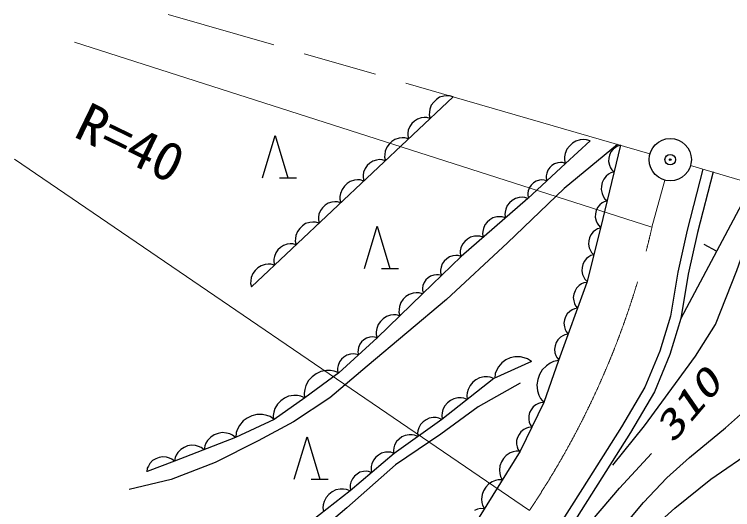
# Model space of a CAD drawing. Units: millimetres, scale not verified. Extents: x 40000 to 680000, y 20000 to 380000.
# Drawn here: x 471103 to 505032, y 320676 to 344086 of the extents above; entities that cross this region are included whole.
import ezdxf
from ezdxf.enums import TextEntityAlignment as Align

# ---------------------------------------------------------------- set-up
doc = ezdxf.new("R2010")
doc.units = ezdxf.units.MM
doc.header["$LTSCALE"] = 1000
doc.header["$PDMODE"] = 32
doc.header["$PDSIZE"] = 500
doc.linetypes.add('CHAIN', pattern=[18.5, 12, -1.5, 3.5, -1.5])
for name, color, linetype, lineweight in [('M-BGD', 7, 'Continuous', 25), ('M-BMK', 2, 'CHAIN', 13), ('M-BMK-SRVR', 3, 'Continuous', 25), ('M-STR-HTXT', 7, 'Continuous', 13)]:
    doc.layers.add(name, color=color, linetype=linetype, lineweight=lineweight)
doc.layers.add('M-OTRS', color=6, linetype='Continuous')
doc.styles.add('ＭＳ ゴシック', font='')
doc.styles.get('ＭＳ ゴシック').set_extended_font_data('MS Gothic')

msp = doc.modelspace()

# ---------------------------------------------------------------- linework, layer by layer
at = {"layer": 'M-BGD'}
for p, q in [((491829, 340189), (482304, 331204)), ((491041, 340064), (490910, 339940)), ((491192, 340165), (491041, 340064)), ((491385, 340223), (491192, 340165)), ((491534, 340240), (491385, 340223)), ((491661, 340237), (491534, 340240)), ((491829, 340189), (491661, 340237)), ((490799, 339795), (490730, 339606)), ((490910, 339940), (490799, 339795)), ((490705, 339458), (490701, 339331)), ((490701, 339331), (490738, 339160)), ((490730, 339606), (490705, 339458)), ((490002, 339043), (489880, 338928)), ((490143, 339138), (490002, 339043)), ((490323, 339192), (490143, 339138)), ((490462, 339208), (490323, 339192)), ((490581, 339204), (490462, 339208)), ((490738, 339160), (490581, 339204)), ((489712, 338615), (489688, 338478)), ((489777, 338792), (489712, 338615)), ((489880, 338928), (489777, 338792)), ((482828, 336360), (483428, 338360)), ((483428, 338360), (484028, 336360)), ((489688, 338478), (489685, 338359)), ((489685, 338359), (489720, 338199)), ((488800, 337950), (488690, 337805)), ((488931, 338074), (488800, 337950)), ((489083, 338175), (488931, 338074)), ((489275, 338234), (489083, 338175)), ((489424, 338250), (489275, 338234)), ((489551, 338247), (489424, 338250)), ((489720, 338199), (489551, 338247)), ((499591, 337941), (497077, 335861)), ((498308, 338109), (497131, 337038)), ((497465, 337991), (497323, 337861)), ((497628, 338096), (497465, 337991)), ((497835, 338154), (497628, 338096)), ((497994, 338169), (497835, 338154)), ((498130, 338163), (497994, 338169)), ((498308, 338109), (498130, 338163)), ((488621, 337616), (488595, 337468)), ((488690, 337805), (488621, 337616)), ((497202, 337709), (497125, 337508)), ((497323, 337861), (497202, 337709)), ((499733, 337900), (498790, 333987)), ((499394, 337715), (499281, 337581)), ((499494, 337797), (499394, 337715)), ((499588, 337855), (499494, 337797)), ((499733, 337900), (499588, 337855)), ((488595, 337468), (488591, 337341)), ((488591, 337341), (488629, 337170)), ((497094, 337351), (497088, 337216)), ((497125, 337508), (497094, 337351)), ((499183, 337284), (499172, 337126)), ((499220, 337436), (499183, 337284)), ((499281, 337581), (499220, 337436)), ((487770, 336938), (487667, 336802)), ((487892, 337053), (487770, 336938)), ((488034, 337148), (487892, 337053)), ((488214, 337202), (488034, 337148)), ((488353, 337218), (488214, 337202)), ((488472, 337214), (488353, 337218)), ((488629, 337170), (488472, 337214)), ((497131, 337038), (495364, 335379)), ((496499, 336939), (496395, 336841)), ((496621, 337020), (496499, 336939)), ((496775, 337066), (496621, 337020)), ((496894, 337080), (496775, 337066)), ((496996, 337077), (496894, 337080)), ((497131, 337038), (496996, 337077)), ((497088, 337216), (497125, 337033)), ((499172, 337126), (499211, 336956)), ((499211, 336956), (499263, 336837)), ((487603, 336626), (487579, 336488)), ((487667, 336802), (487603, 336626)), ((496306, 336725), (496250, 336573)), ((496395, 336841), (496306, 336725)), ((499273, 336588), (499171, 336526)), ((499263, 336837), (499320, 336743)), ((499428, 336637), (499273, 336588)), ((499320, 336743), (499428, 336637)), ((503630, 336764), (502886, 333879)), ((504115, 336639), (503373, 333769)), ((483628, 336360), (484428, 336360)), ((487166, 336244), (486973, 336186)), ((487315, 336260), (487166, 336244)), ((487442, 336257), (487315, 336260)), ((487610, 336209), (487442, 336257)), ((487579, 336488), (487575, 336369)), ((487575, 336369), (487610, 336209)), ((495901, 336245), (495746, 336199)), ((496020, 336258), (495901, 336245)), ((496122, 336255), (496020, 336258)), ((496256, 336217), (496122, 336255)), ((496230, 336455), (496227, 336353)), ((496227, 336353), (496256, 336217)), ((496250, 336573), (496230, 336455)), ((498942, 336293), (498876, 336136)), ((499063, 336437), (498942, 336293)), ((499171, 336526), (499063, 336437)), ((486690, 335960), (486580, 335815)), ((486821, 336084), (486690, 335960)), ((486973, 336186), (486821, 336084)), ((495431, 335903), (495376, 335752)), ((495520, 336019), (495431, 335903)), ((495625, 336118), (495520, 336019)), ((495746, 336199), (495625, 336118)), ((498836, 335973), (498824, 335803)), ((498876, 336136), (498836, 335973)), ((505959, 336078), (502585, 329715)), ((486511, 335626), (486485, 335478)), ((486580, 335815), (486511, 335626)), ((497077, 335861), (494401, 333291)), ((495355, 335634), (495352, 335532)), ((495376, 335752), (495355, 335634)), ((498824, 335803), (498867, 335620)), ((498867, 335620), (498922, 335491)), ((486243, 335228), (486104, 335212)), ((486362, 335224), (486243, 335228)), ((486519, 335180), (486362, 335224)), ((486485, 335478), (486482, 335351)), ((486482, 335351), (486519, 335180)), ((495364, 335379), (492206, 332649)), ((494624, 335294), (494497, 335184)), ((494769, 335383), (494624, 335294)), ((494951, 335429), (494769, 335383)), ((495091, 335439), (494951, 335429)), ((495209, 335430), (495091, 335439)), ((495364, 335379), (495209, 335430)), ((495352, 335532), (495382, 335395)), ((498956, 335230), (498862, 335173)), ((498922, 335491), (498984, 335390)), ((499100, 335276), (498956, 335230)), ((498984, 335390), (499100, 335276)), ((485661, 334948), (485558, 334812)), ((485783, 335063), (485661, 334948)), ((485924, 335158), (485783, 335063)), ((486104, 335212), (485924, 335158)), ((494316, 334880), (494286, 334743)), ((494388, 335053), (494316, 334880)), ((494497, 335184), (494388, 335053)), ((498649, 334956), (498587, 334811)), ((498762, 335090), (498649, 334956)), ((498862, 335173), (498762, 335090)), ((485493, 334636), (485469, 334498)), ((485558, 334812), (485493, 334636)), ((494286, 334743), (494277, 334624)), ((494277, 334624), (494305, 334463)), ((498551, 334659), (498540, 334501)), ((498587, 334811), (498551, 334659)), ((485056, 334254), (484863, 334196)), ((485205, 334271), (485056, 334254)), ((485332, 334267), (485205, 334271)), ((485501, 334220), (485332, 334267)), ((485469, 334498), (485466, 334379)), ((485466, 334379), (485501, 334220)), ((493437, 334269), (493329, 334137)), ((493565, 334378), (493437, 334269)), ((493710, 334467), (493565, 334378)), ((493892, 334513), (493710, 334467)), ((494032, 334523), (493892, 334513)), ((494150, 334514), (494032, 334523)), ((494305, 334463), (494150, 334514)), ((498540, 334501), (498579, 334331)), ((498579, 334331), (498630, 334212)), ((498630, 334212), (498688, 334118)), ((484581, 333970), (484471, 333825)), ((484712, 334094), (484581, 333970)), ((484863, 334196), (484712, 334094)), ((487645, 332077), (488245, 334077)), ((488245, 334077), (488845, 332077)), ((493257, 333964), (493227, 333827)), ((493329, 334137), (493257, 333964)), ((498790, 333987), (498148, 331418)), ((498551, 333886), (498450, 333804)), ((498645, 333943), (498551, 333886)), ((498790, 333987), (498645, 333943)), ((498688, 334118), (498796, 334012)), ((502886, 333879), (502439, 331906)), ((484401, 333636), (484376, 333488)), ((484471, 333825), (484401, 333636)), ((492651, 333552), (492505, 333463)), ((492833, 333598), (492651, 333552)), ((492973, 333608), (492833, 333598)), ((493091, 333599), (492973, 333608)), ((493246, 333548), (493091, 333599)), ((493227, 333827), (493218, 333709)), ((493218, 333709), (493246, 333548)), ((498273, 333527), (498235, 333376)), ((498336, 333672), (498273, 333527)), ((498450, 333804), (498336, 333672)), ((503373, 333769), (502930, 331810)), ((483995, 333222), (483815, 333168)), ((484134, 333238), (483995, 333222)), ((484252, 333234), (484134, 333238)), ((484410, 333190), (484252, 333234)), ((484376, 333488), (484372, 333361)), ((484372, 333361), (484410, 333190)), ((494401, 333291), (491510, 330615)), ((492270, 333222), (492197, 333049)), ((492378, 333353), (492270, 333222)), ((492505, 333463), (492378, 333353)), ((498235, 333376), (498223, 333218)), ((498223, 333218), (498260, 333048)), ((504272, 332896), (503685, 333208)), ((483551, 332958), (483448, 332822)), ((483673, 333073), (483551, 332958)), ((483815, 333168), (483673, 333073)), ((492168, 332912), (492159, 332793)), ((492197, 333049), (492168, 332912)), ((498260, 333048), (498311, 332928)), ((498311, 332928), (498368, 332833)), ((483360, 332508), (483356, 332389)), ((483384, 332646), (483360, 332508)), ((483448, 332822), (483384, 332646)), ((492206, 332649), (490386, 330883)), ((491524, 332531), (491412, 332422)), ((491654, 332621), (491524, 332531)), ((491821, 332673), (491654, 332621)), ((491949, 332690), (491821, 332673)), ((492060, 332688), (491949, 332690)), ((492206, 332649), (492060, 332688)), ((492159, 332793), (492187, 332632)), ((498134, 332543), (498021, 332411)), ((498235, 332625), (498134, 332543)), ((498330, 332682), (498235, 332625)), ((498475, 332726), (498330, 332682)), ((498368, 332833), (498475, 332726)), ((482754, 332206), (482602, 332104)), ((482946, 332264), (482754, 332206)), ((483096, 332281), (482946, 332264)), ((483223, 332277), (483096, 332281)), ((483391, 332230), (483223, 332277)), ((483356, 332389), (483391, 332230)), ((491318, 332295), (491261, 332130)), ((491412, 332422), (491318, 332295)), ((497958, 332266), (497920, 332114)), ((498021, 332411), (497958, 332266)), ((482361, 331835), (482292, 331646)), ((482471, 331981), (482361, 331835)), ((482602, 332104), (482471, 331981)), ((488445, 332077), (489245, 332077)), ((491240, 332002), (491239, 331891)), ((491239, 331891), (491273, 331744)), ((491261, 332130), (491240, 332002)), ((497920, 332114), (497907, 331957)), ((497907, 331957), (497945, 331787)), ((502439, 331906), (502097, 329828)), ((482266, 331498), (482263, 331371)), ((482292, 331646), (482266, 331498)), ((490540, 331534), (490454, 331416)), ((490644, 331634), (490540, 331534)), ((490764, 331717), (490644, 331634)), ((490917, 331766), (490764, 331717)), ((491036, 331781), (490917, 331766)), ((491138, 331780), (491036, 331781)), ((491273, 331744), (491138, 331780)), ((497945, 331787), (497996, 331667)), ((497996, 331667), (498052, 331572)), ((498052, 331572), (498160, 331465)), ((502930, 331810), (502585, 329715)), ((482263, 331371), (482300, 331200)), ((490401, 331264), (490382, 331146)), ((490454, 331416), (490401, 331264)), ((498148, 331418), (496810, 327725)), ((497664, 331151), (497586, 331013)), ((497790, 331271), (497664, 331151)), ((497899, 331342), (497790, 331271)), ((497999, 331389), (497899, 331342)), ((498148, 331418), (497999, 331389)), ((490386, 330883), (488245, 328795)), ((489749, 330848), (489600, 330744)), ((489941, 330910), (489749, 330848)), ((490090, 330929), (489941, 330910)), ((490217, 330927), (490090, 330929)), ((490386, 330883), (490217, 330927)), ((490382, 331146), (490380, 331044)), ((490380, 331044), (490412, 330908)), ((497533, 330866), (497504, 330711)), ((497586, 331013), (497533, 330866)), ((491510, 330615), (487763, 327457)), ((489363, 330471), (489297, 330281)), ((489471, 330618), (489363, 330471)), ((489600, 330744), (489471, 330618)), ((497504, 330711), (497525, 330538)), ((497525, 330538), (497563, 330413)), ((489274, 330133), (489272, 330006)), ((489297, 330281), (489274, 330133)), ((497556, 330167), (497456, 330120)), ((497705, 330196), (497556, 330167)), ((497563, 330413), (497609, 330313)), ((497609, 330313), (497705, 330196)), ((488675, 329801), (488526, 329697)), ((488867, 329862), (488675, 329801)), ((489016, 329882), (488867, 329862)), ((489143, 329880), (489016, 329882)), ((489312, 329836), (489143, 329880)), ((489272, 330006), (489312, 329836)), ((497143, 329791), (497090, 329644)), ((497221, 329929), (497143, 329791)), ((497348, 330049), (497221, 329929)), ((497456, 330120), (497348, 330049)), ((502097, 329828), (501597, 328171)), ((488397, 329571), (488289, 329424)), ((488526, 329697), (488397, 329571)), ((497090, 329644), (497062, 329489)), ((497062, 329489), (497082, 329315)), ((502585, 329715), (502068, 328003)), ((488223, 329234), (488200, 329086)), ((488289, 329424), (488223, 329234)), ((497082, 329315), (497120, 329191)), ((497120, 329191), (497166, 329091)), ((488245, 328795), (486425, 327136)), ((487735, 328785), (487613, 328705)), ((487890, 328828), (487735, 328785)), ((488009, 328840), (487890, 328828)), ((488111, 328835), (488009, 328840)), ((488245, 328795), (488111, 328835)), ((488200, 329086), (488198, 328959)), ((488198, 328959), (488238, 328788)), ((496905, 328826), (496778, 328706)), ((497013, 328898), (496905, 328826)), ((497113, 328944), (497013, 328898)), ((497262, 328973), (497113, 328944)), ((497166, 329091), (497262, 328973)), ((487416, 328494), (487358, 328343)), ((487506, 328608), (487416, 328494)), ((487613, 328705), (487506, 328608)), ((496701, 328569), (496647, 328422)), ((496778, 328706), (496701, 328569)), ((487336, 328226), (487331, 328124)), ((487331, 328124), (487358, 327987)), ((487358, 328343), (487336, 328226)), ((496647, 328422), (496619, 328266)), ((496619, 328266), (496639, 328093)), ((501597, 328171), (500887, 326461)), ((486558, 327784), (486460, 327660)), ((486673, 327889), (486558, 327784)), ((486806, 327975), (486673, 327889)), ((486974, 328023), (486806, 327975)), ((487103, 328035), (486974, 328023)), ((487213, 328030), (487103, 328035)), ((487358, 327987), (487213, 328030)), ((494528, 327844), (494320, 327750)), ((494751, 327904), (494528, 327844)), ((495006, 327894), (494751, 327904)), ((495192, 327853), (495006, 327894)), ((495343, 327797), (495192, 327853)), ((495525, 327671), (495343, 327797)), ((496639, 328093), (496677, 327969)), ((496677, 327969), (496724, 327869)), ((496724, 327869), (496819, 327751)), ((502068, 328003), (501335, 326237)), ((487763, 327457), (485997, 325958)), ((486397, 327497), (486373, 327370)), ((486460, 327660), (486397, 327497)), ((495525, 327671), (493759, 326868)), ((493968, 327423), (493877, 327256)), ((494129, 327621), (493968, 327423)), ((494320, 327750), (494129, 327621)), ((496235, 327481), (496032, 327285)), ((496810, 327725), (496114, 325744)), ((496409, 327598), (496235, 327481)), ((496570, 327675), (496409, 327598)), ((496810, 327725), (496570, 327675)), ((486425, 327136), (484819, 325958)), ((485361, 327099), (485167, 326957)), ((485578, 327209), (485361, 327099)), ((485843, 327254), (485578, 327209)), ((486043, 327252), (485843, 327254)), ((486210, 327226), (486043, 327252)), ((486425, 327136), (486210, 327226)), ((486373, 327370), (486368, 327259)), ((486368, 327259), (486398, 327111)), ((493820, 327105), (493795, 326885)), ((493877, 327256), (493820, 327105)), ((496032, 327285), (495909, 327062)), ((484997, 326783), (484875, 326544)), ((485167, 326957), (484997, 326783)), ((493759, 326868), (491296, 324941)), ((492908, 326812), (492757, 326694)), ((493079, 326905), (492908, 326812)), ((493290, 326948), (493079, 326905)), ((493450, 326951), (493290, 326948)), ((493584, 326935), (493450, 326951)), ((493759, 326868), (493584, 326935)), ((495825, 326824), (495782, 326572)), ((495909, 327062), (495825, 326824)), ((484875, 326544), (484817, 326353)), ((492626, 326550), (492534, 326356)), ((492757, 326694), (492626, 326550)), ((494990, 326654), (493009, 325530)), ((495782, 326572), (495817, 326293)), ((500887, 326461), (499782, 324594)), ((484297, 326075), (484058, 326039)), ((484477, 326069), (484297, 326075)), ((484628, 326043), (484477, 326069)), ((484817, 326353), (484791, 326185)), ((484791, 326185), (484812, 325953)), ((492492, 326202), (492476, 326067)), ((492476, 326067), (492499, 325882)), ((492534, 326356), (492492, 326202)), ((495817, 326293), (495880, 326092)), ((495880, 326092), (495957, 325932)), ((501335, 326237), (500205, 324327)), ((484819, 325958), (483374, 324941)), ((483684, 325820), (483528, 325666)), ((483861, 325944), (483684, 325820)), ((484058, 326039), (483861, 325944)), ((485997, 325958), (484284, 324834)), ((484819, 325958), (484628, 326043)), ((491560, 325719), (491436, 325584)), ((491701, 325830), (491560, 325719)), ((491862, 325917), (491701, 325830)), ((492059, 325957), (491862, 325917)), ((492209, 325960), (492059, 325957)), ((492335, 325945), (492209, 325960)), ((492499, 325882), (492335, 325945)), ((496114, 325744), (494990, 323442)), ((495963, 325731), (495858, 325695)), ((495957, 325932), (496114, 325743)), ((496114, 325744), (495963, 325731)), ((483414, 325453), (483358, 325282)), ((483528, 325666), (483414, 325453)), ((493009, 325530), (491243, 324245)), ((491350, 325402), (491311, 325257)), ((491436, 325584), (491350, 325402)), ((495512, 325401), (495444, 325261)), ((495604, 325530), (495512, 325401)), ((495743, 325636), (495604, 325530)), ((495858, 325695), (495743, 325636)), ((482323, 325109), (482105, 325007)), ((482557, 325175), (482323, 325109)), ((482825, 325169), (482557, 325175)), ((483021, 325128), (482825, 325169)), ((483180, 325071), (483021, 325128)), ((483374, 324941), (483180, 325071)), ((483358, 325282), (483332, 325132)), ((483332, 325132), (483347, 324922)), ((491311, 325257), (491296, 325131)), ((491296, 325131), (491317, 324958)), ((495444, 325261), (495399, 325109)), ((495399, 325109), (495400, 324935)), ((483374, 324941), (481554, 324085)), ((481905, 324869), (481739, 324658)), ((482105, 325007), (481905, 324869)), ((484284, 324834), (482625, 323924)), ((491296, 324941), (489048, 323335)), ((490294, 324707), (490206, 324541)), ((490414, 324827), (490294, 324707)), ((490551, 324925), (490414, 324827)), ((490704, 325000), (490551, 324925)), ((490889, 325029), (490704, 325000)), ((491029, 325026), (490889, 325029)), ((491147, 325006), (491029, 325026)), ((491296, 324941), (491147, 325006)), ((495400, 324935), (495425, 324807)), ((495425, 324807), (495461, 324703)), ((495461, 324703), (495543, 324576)), ((481645, 324481), (481588, 324322)), ((481739, 324658), (481645, 324481)), ((490164, 324407), (490144, 324290)), ((490206, 324541), (490164, 324407)), ((495034, 324362), (494942, 324233)), ((495172, 324468), (495034, 324362)), ((495288, 324527), (495172, 324468)), ((495392, 324563), (495288, 324527)), ((495543, 324576), (495392, 324563)), ((499782, 324594), (497941, 321674)), ((481554, 324085), (478664, 322961)), ((480378, 324108), (480234, 323949)), ((480545, 324207), (480378, 324108)), ((480724, 324277), (480545, 324207)), ((480915, 324317), (480724, 324277)), ((481128, 324297), (480915, 324317)), ((481283, 324254), (481128, 324297)), ((481407, 324199), (481283, 324254)), ((481554, 324085), (481407, 324199)), ((481588, 324322), (481565, 324090)), ((484327, 322121), (484927, 324121)), ((484927, 324121), (485527, 322121)), ((491243, 324245), (489102, 322800)), ((489412, 324111), (489275, 324013)), ((489565, 324186), (489412, 324111)), ((489750, 324215), (489565, 324186)), ((489890, 324212), (489750, 324215)), ((490007, 324192), (489890, 324212)), ((490157, 324127), (490007, 324192)), ((490144, 324290), (490157, 324127)), ((494873, 324093), (494828, 323941)), ((494942, 324233), (494873, 324093)), ((500205, 324327), (498363, 321406)), ((479285, 323685), (479117, 323620)), ((479463, 323722), (479285, 323685)), ((479664, 323704), (479463, 323722)), ((479808, 323663), (479664, 323704)), ((480095, 323689), (480063, 323505)), ((480149, 323813), (480095, 323689)), ((480234, 323949), (480149, 323813)), ((482625, 323924), (480591, 322907)), ((489067, 323727), (489024, 323594)), ((489155, 323893), (489067, 323727)), ((489275, 324013), (489155, 323893)), ((494828, 323941), (494830, 323767)), ((494830, 323767), (494854, 323639)), ((478825, 323377), (478746, 323250)), ((478960, 323527), (478825, 323377)), ((479117, 323620), (478960, 323527)), ((479925, 323612), (479808, 323663)), ((480063, 323505), (479925, 323612)), ((488453, 323345), (488307, 323258)), ((488635, 323390), (488453, 323345)), ((488775, 323398), (488635, 323390)), ((488894, 323388), (488775, 323398)), ((489048, 323335), (488894, 323388)), ((489024, 323594), (489005, 323476)), ((489005, 323476), (489018, 323314)), ((494990, 323442), (492474, 319374)), ((494522, 323355), (494339, 323243)), ((494671, 323414), (494522, 323355)), ((494803, 323445), (494671, 323414)), ((494990, 323442), (494803, 323445)), ((494854, 323639), (494890, 323535)), ((494890, 323535), (494973, 323408)), ((477782, 323079), (477635, 322993)), ((477940, 323138), (477782, 323079)), ((478107, 323170), (477940, 323138)), ((478293, 323151), (478107, 323170)), ((478428, 323111), (478293, 323151)), ((478536, 323062), (478428, 323111)), ((478664, 322961), (478536, 323062)), ((478695, 323134), (478665, 322961)), ((478746, 323250), (478695, 323134)), ((489048, 323335), (486961, 321569)), ((488068, 323020), (487994, 322847)), ((488178, 323150), (488068, 323020)), ((488307, 323258), (488178, 323150)), ((494211, 323096), (494110, 322933)), ((494339, 323243), (494211, 323096)), ((478664, 322961), (477379, 322479)), ((477432, 322738), (477382, 322630)), ((477507, 322856), (477432, 322738)), ((477635, 322993), (477507, 322856)), ((480591, 322907), (478503, 322104)), ((489102, 322800), (486800, 320766)), ((487963, 322710), (487953, 322592)), ((487994, 322847), (487963, 322710)), ((494036, 322753), (494017, 322539)), ((494110, 322933), (494036, 322753)), ((477382, 322630), (477353, 322469)), ((487291, 322359), (487172, 322258)), ((487427, 322440), (487291, 322359)), ((487596, 322481), (487427, 322440)), ((487726, 322489), (487596, 322481)), ((487836, 322480), (487726, 322489)), ((487979, 322431), (487836, 322480)), ((487953, 322592), (487979, 322431)), ((494017, 322539), (494031, 322379)), ((494031, 322379), (494063, 322247)), ((478503, 322104), (476523, 321622)), ((485127, 322121), (485927, 322121)), ((487069, 322138), (487001, 321978)), ((487172, 322258), (487069, 322138)), ((493680, 321995), (493498, 321882)), ((493829, 322053), (493680, 321995)), ((493962, 322084), (493829, 322053)), ((494148, 322082), (493962, 322084)), ((494063, 322247), (494148, 322082)), ((486492, 321649), (486281, 321606)), ((486652, 321652), (486492, 321649)), ((486786, 321636), (486652, 321652)), ((486972, 321851), (486963, 321741)), ((486963, 321741), (486987, 321591)), ((487001, 321978), (486972, 321851)), ((493370, 321735), (493269, 321572)), ((493498, 321882), (493370, 321735)), ((497941, 321674), (495784, 318281)), ((486961, 321569), (484498, 319642)), ((485959, 321395), (485828, 321251)), ((486110, 321513), (485959, 321395)), ((486281, 321606), (486110, 321513)), ((486961, 321569), (486786, 321636)), ((493195, 321392), (493176, 321178)), ((493269, 321572), (493195, 321392)), ((498363, 321406), (496203, 318008)), ((485736, 321057), (485694, 320903)), ((485828, 321251), (485736, 321057)), ((493176, 321178), (493190, 321019)), ((493190, 321019), (493221, 320887)), ((486800, 320766), (484605, 318893)), ((485694, 320903), (485678, 320768)), ((485678, 320768), (485701, 320583)), ((492988, 320692), (492839, 320634)), ((493120, 320723), (492988, 320692)), ((493307, 320721), (493120, 320723)), ((493221, 320887), (493307, 320721))]:
    msp.add_line(p, q, dxfattribs=at)
for points in [[(499368, 322773), (500870, 324645), (502338, 326644), (503278, 327929), (504216, 329429), (505232, 331979), (506212, 334748), (506500, 335918)], [(490656, 308167), (491921, 309451), (492981, 310682), (495230, 313865), (497523, 316930), (499115, 318985), (500820, 321018), (501923, 322178), (502991, 323147), (504699, 324536), (506389, 326052), (507252, 327154), (508069, 328394), (508461, 329271), (508747, 330152), (509132, 331291), (509628, 332382), (510152, 333235), (510790, 334072), (511180, 334539)], [(486556, 300992), (488228, 302780), (489926, 304749), (491725, 306942), (493580, 309381), (495832, 312753), (498189, 316084), (499457, 317762), (500867, 319451), (502302, 320739), (503999, 322111), (506071, 323541), (508287, 325204), (508952, 325899), (509564, 326701), (509955, 327400), (510210, 328068), (510584, 329632), (511086, 331153), (511487, 331847), (512078, 332612), (513360, 333896)], [(491835, 311242), (492728, 312050), (493518, 312936), (495336, 315821), (497318, 318763), (498411, 320195), (499688, 321686), (501193, 323337)]]:
    msp.add_lwpolyline(points, dxfattribs=at)
at = {"layer": 'M-BMK'}
for p, q in [((501125, 337497), (478373, 344086)), ((503045, 336936), (527802, 329640)), ((501824, 336254), (501223, 334030))]:
    msp.add_line(p, q, dxfattribs=at)
msp.add_arc((462230, 342948), 40000, 326.0984, 347.1187, dxfattribs=at)
at = {"layer": 'M-BMK-SRVR'}
for radius in [1000, 40]:
    msp.add_circle((502085, 337219), radius, dxfattribs=at)
at = {"layer": 'M-OTRS'}
msp.add_point((502085, 337219), dxfattribs=at)
at = {"layer": 'M-STR-HTXT'}
for p, q in [((501223, 334030), (473936, 342764)), ((495430, 320637), (471103, 337241))]:
    msp.add_line(p, q, dxfattribs=at)

# ---------------------------------------------------------------- texts
at = {"layer": 'M-BGD', "style": 'ＭＳ ゴシック', "oblique": 15, "width": 1.4}
msp.add_text('310', height=1320, rotation=49.6, dxfattribs=at).set_placement((502496, 323500), align=Align.BOTTOM_LEFT)
at = {"layer": 'M-STR-HTXT', "style": 'ＭＳ ゴシック', "width": 1.05}
msp.add_text('R=40', height=1833, rotation=334.2, dxfattribs=at).set_placement((473594, 337838), align=Align.BOTTOM_LEFT)

doc.saveas('drawing.dxf')
